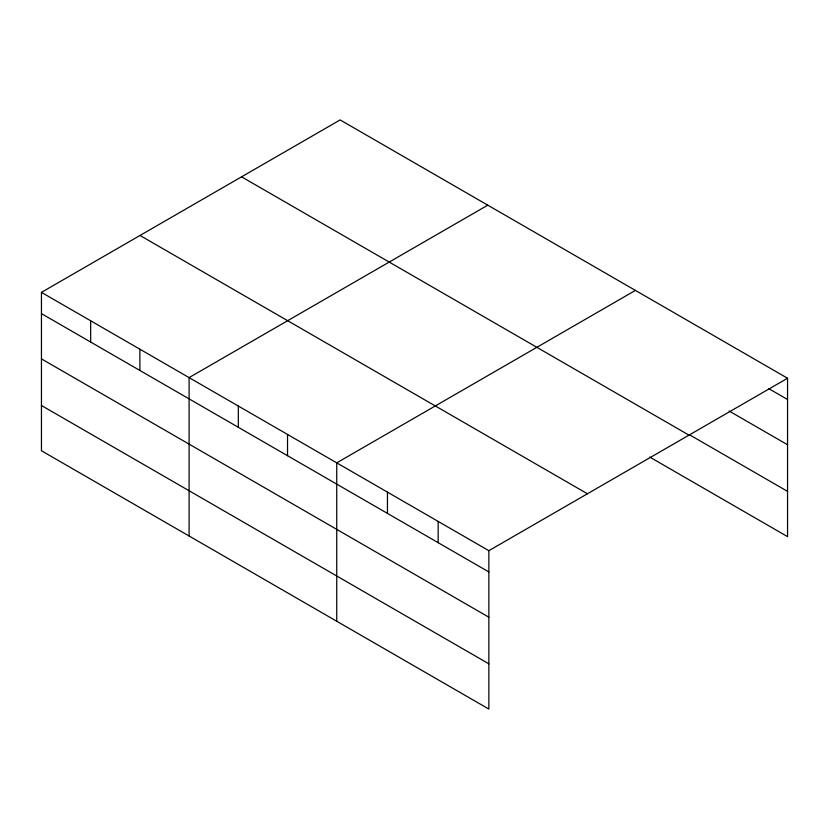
<?xml version="1.0" encoding="UTF-8"?>
<svg xmlns="http://www.w3.org/2000/svg" width="829" height="829" viewBox="0 0 829 829"><rect width="100%" height="100%" fill="white"/><g stroke="black" fill="none" stroke-linecap="round" stroke-linejoin="round"><path stroke-width="1.24" d="M649.76 457.08L787.55 536.632L787.55 378.242L340.139 119.925L41.45 292.368L41.45 450.758L488.861 709.075L488.861 550.684L41.45 292.368M487.784 205.167L189.095 377.609L189.095 536M635.428 290.409L336.74 462.851L336.74 621.253M488.861 550.684L787.55 378.242M768.815 388.677L787.55 399.495M729.126 411.018L787.55 444.748M689.438 434.738L787.55 491.379M241.571 176.836L688.982 435.142M140.018 235.467L587.429 493.773M41.45 313.631L488.861 571.948M41.45 358.884L488.861 617.201M41.45 405.505L488.861 663.822M438.158 521.41L438.158 542.663M387.454 492.136L387.454 513.389M287.528 434.437L287.528 455.701M238.317 406.023L238.317 427.287M139.883 349.196L139.883 370.459M90.662 320.782L90.662 342.045"/></g></svg>
